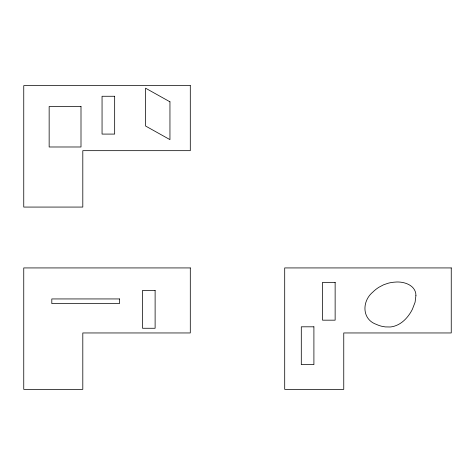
<?xml version="1.0" encoding="UTF-8"?>
<svg xmlns="http://www.w3.org/2000/svg" width="475" height="475" viewBox="0 0 475 475"><rect width="100%" height="100%" fill="white"/><g stroke="black" fill="none" stroke-linecap="round" stroke-linejoin="round"><path stroke-width="0.71" d="M415.928 295.468L415.091 302.219L412.425 309.183A42.489 42.489 0 0 1 409.533 314.117C405.87 319.509 400.775 324.235 394.434 326.153A21.63 21.63 0 0 1 390.201 326.984L385.225 326.907L381.668 326.254A29.907 29.907 0 0 1 376.503 324.437C361.683 319.372 361.819 301.091 372.887 292.048A35.192 35.192 0 0 1 378.949 287.238L383.586 284.798L388.087 283.248A35.453 35.453 0 0 1 395.028 282.114C403.697 281.188 415.898 285.053 415.928 295.468M190.297 85.643L23.75 85.643L23.75 207.07L82.804 207.07L82.804 150.67L190.297 150.67L190.297 85.643M114.665 96.265L102.054 96.265L102.054 134.087L114.665 134.087L114.665 96.265M80.999 106.513L49.151 106.513L49.151 146.989L80.999 146.989L80.999 106.513M190.297 267.93L23.75 267.93L23.75 389.358L82.804 389.358L82.804 332.957L190.297 332.957L190.297 267.93M451.25 267.93L284.703 267.93L284.703 389.358L343.758 389.358L343.758 332.957L451.25 332.957L451.25 267.93M335.136 282.352L322.531 282.352L322.531 320.174L335.136 320.174L335.136 282.352M155.117 290.445L142.512 290.445L142.512 328.267L155.117 328.267L155.117 290.445M119.486 298.941L51.805 298.941L51.805 303.584L119.486 303.584L119.486 298.941M313.904 326.812L301.298 326.812L301.298 364.634L313.904 364.634L313.904 326.812M169.949 101.804L145.546 88.178L145.546 126L169.949 139.626L169.949 101.804"/></g></svg>
